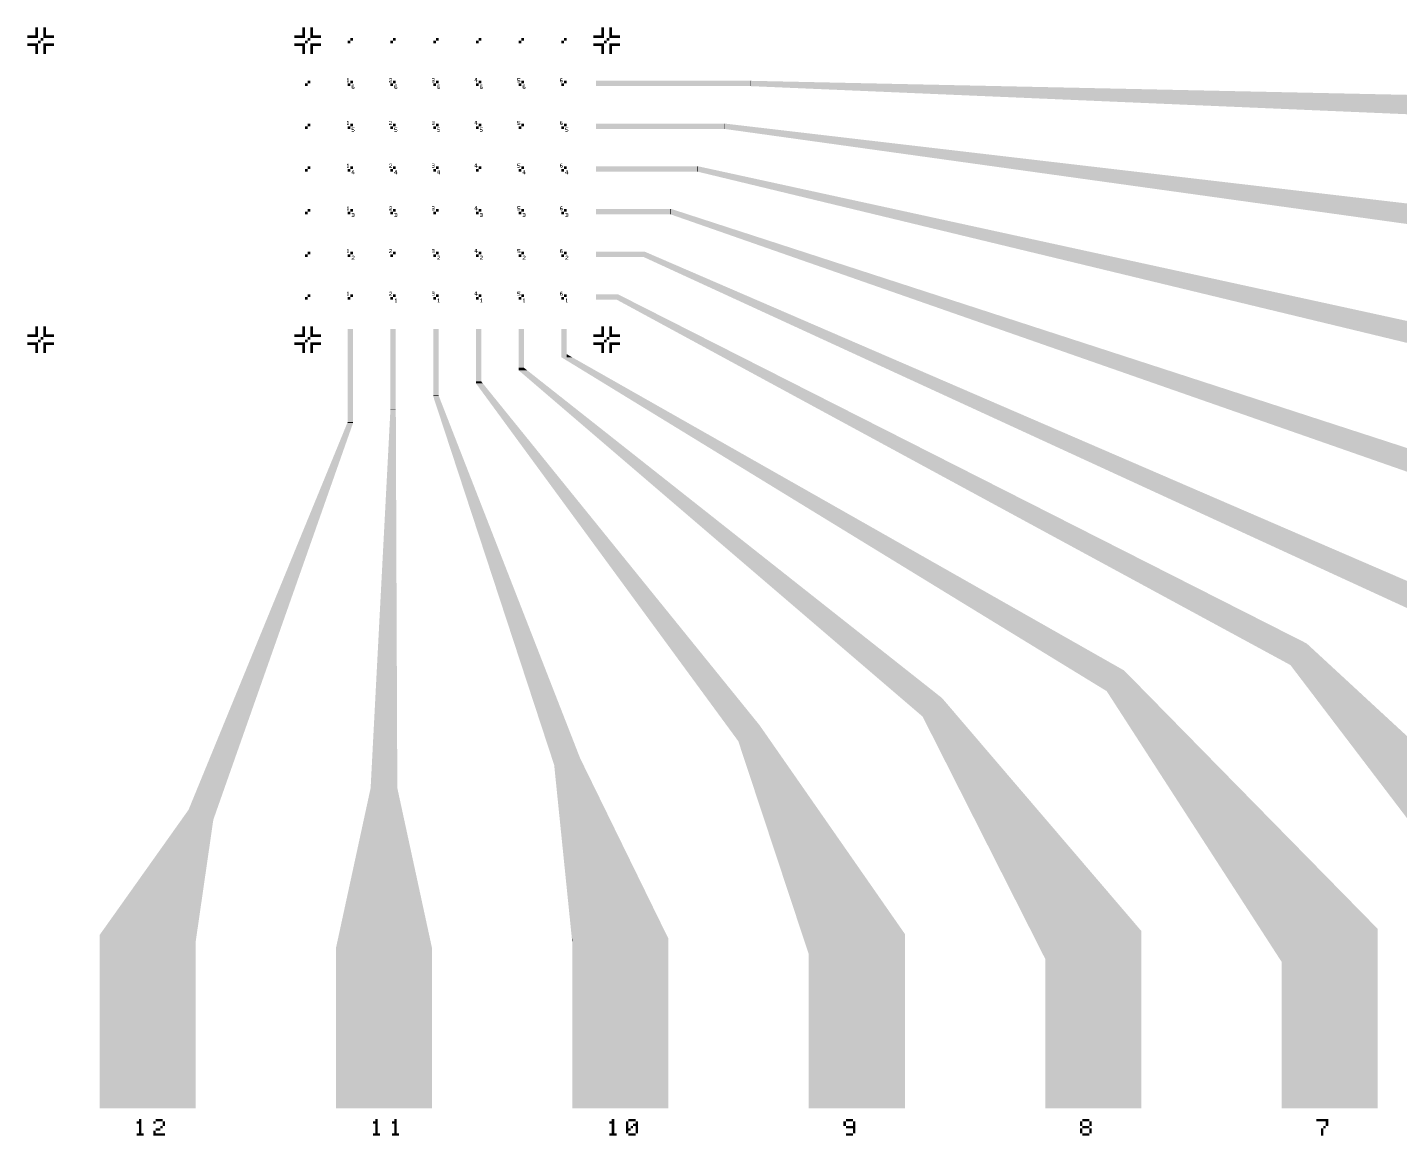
# Model space of a CAD drawing. Extents: x 149 to 8866, y 149 to 4853.
# Drawn here: x 4775 to 7345, y 149 to 2225 of the extents above; entities that cross this region are included whole.
import ezdxf

# ---------------------------------------------------------------- set-up
doc = ezdxf.new("R2010")
doc.units = 0
doc.layers.add('L1D0', color=1, linetype='CONTINUOUS')

msp = doc.modelspace()

# ---------------------------------------------------------------- linework, layer by layer
at = {"layer": 'L1D0'}
for points in [[(4790, 2210), (4790, 2225), (4795, 2210), (4795, 2225)], [(4805, 2210), (4805, 2225), (4810, 2210), (4810, 2225)], [(5290, 2210), (5290, 2225), (5295, 2210), (5295, 2225)], [(5305, 2210), (5305, 2225), (5310, 2210), (5310, 2225)], [(5850, 2210), (5850, 2225), (5855, 2210), (5855, 2225)], [(5865, 2210), (5865, 2225), (5870, 2210), (5870, 2225)], [(4775, 2205), (4775, 2210), (4795, 2205), (4795, 2210)], [(4775, 2190), (4775, 2195), (4795, 2190), (4795, 2195)], [(4790, 2175), (4790, 2190), (4795, 2175), (4795, 2190)], [(4795, 2195), (4795, 2200), (4800, 2195), (4800, 2200)], [(4800, 2200), (4800, 2205), (4805, 2200), (4805, 2205)], [(4805, 2205), (4805, 2210), (4825, 2205), (4825, 2210)], [(4805, 2190), (4805, 2195), (4825, 2190), (4825, 2195)], [(4805, 2175), (4805, 2190), (4810, 2175), (4810, 2190)], [(5275, 2205), (5275, 2210), (5295, 2205), (5295, 2210)], [(5275, 2190), (5275, 2195), (5295, 2190), (5295, 2195)], [(5290, 2175), (5290, 2190), (5295, 2175), (5295, 2190)], [(5295, 2195), (5295, 2200), (5300, 2195), (5300, 2200)], [(5300, 2200), (5300, 2205), (5305, 2200), (5305, 2205)], [(5305, 2205), (5305, 2210), (5325, 2205), (5325, 2210)], [(5305, 2190), (5305, 2195), (5325, 2190), (5325, 2195)], [(5305, 2175), (5305, 2190), (5310, 2175), (5310, 2190)], [(5375, 2195), (5375, 2200), (5380, 2195), (5380, 2200)], [(5380, 2200), (5380, 2205), (5385, 2200), (5385, 2205)], [(5455, 2195), (5455, 2200), (5460, 2195), (5460, 2200)], [(5460, 2200), (5460, 2205), (5465, 2200), (5465, 2205)], [(5535, 2195), (5535, 2200), (5540, 2195), (5540, 2200)], [(5540, 2200), (5540, 2205), (5545, 2200), (5545, 2205)], [(5615, 2195), (5615, 2200), (5620, 2195), (5620, 2200)], [(5620, 2200), (5620, 2205), (5625, 2200), (5625, 2205)], [(5695, 2195), (5695, 2200), (5700, 2195), (5700, 2200)], [(5700, 2200), (5700, 2205), (5705, 2200), (5705, 2205)], [(5775, 2195), (5775, 2200), (5780, 2195), (5780, 2200)], [(5780, 2200), (5780, 2205), (5785, 2200), (5785, 2205)], [(5835, 2205), (5835, 2210), (5855, 2205), (5855, 2210)], [(5835, 2190), (5835, 2195), (5855, 2190), (5855, 2195)], [(5850, 2175), (5850, 2190), (5855, 2175), (5855, 2190)], [(5855, 2195), (5855, 2200), (5860, 2195), (5860, 2200)], [(5860, 2200), (5860, 2205), (5865, 2200), (5865, 2205)], [(5865, 2205), (5865, 2210), (5885, 2205), (5885, 2210)], [(5865, 2190), (5865, 2195), (5885, 2190), (5885, 2195)], [(5865, 2175), (5865, 2190), (5870, 2175), (5870, 2190)], [(5295, 2115), (5295, 2120), (5300, 2115), (5300, 2120)], [(5300, 2120), (5300, 2125), (5305, 2120), (5305, 2125)], [(5373.611, 2127.778), (5373.611, 2128.889), (5375.833, 2127.778), (5375.833, 2128.889)], [(5373.611, 2122.222), (5373.611, 2123.333), (5376.944, 2122.222), (5376.944, 2123.333)], [(5374.722, 2128.889), (5374.722, 2130), (5375.833, 2128.889), (5375.833, 2130)], [(5374.722, 2123.333), (5374.722, 2127.778), (5375.833, 2123.333), (5375.833, 2127.778)], [(5375, 2115), (5375, 2120), (5380, 2115), (5380, 2120)], [(5380, 2120), (5380, 2125), (5385, 2120), (5385, 2125)], [(5382.5, 2110.833), (5382.5, 2116.389), (5383.611, 2110.833), (5383.611, 2116.389)], [(5383.611, 2116.389), (5383.611, 2117.5), (5386.944, 2116.389), (5386.944, 2117.5)], [(5383.611, 2113.056), (5383.611, 2114.167), (5386.944, 2113.056), (5386.944, 2114.167)], [(5383.611, 2109.722), (5383.611, 2110.833), (5386.944, 2109.722), (5386.944, 2110.833)], [(5386.944, 2110.833), (5386.944, 2113.056), (5388.056, 2110.833), (5388.056, 2113.056)], [(5452.5, 2127.778), (5452.5, 2128.889), (5453.611, 2127.778), (5453.611, 2128.889)], [(5452.5, 2123.333), (5452.5, 2124.444), (5453.611, 2123.333), (5453.611, 2124.444)], [(5452.5, 2122.222), (5452.5, 2123.333), (5458.056, 2122.222), (5458.056, 2123.333)], [(5453.611, 2128.889), (5453.611, 2130), (5456.944, 2128.889), (5456.944, 2130)], [(5453.611, 2124.444), (5453.611, 2125.556), (5455.833, 2124.444), (5455.833, 2125.556)], [(5455, 2115), (5455, 2120), (5460, 2115), (5460, 2120)], [(5455.833, 2125.556), (5455.833, 2126.667), (5456.944, 2125.556), (5456.944, 2126.667)], [(5456.944, 2126.667), (5456.944, 2128.889), (5458.056, 2126.667), (5458.056, 2128.889)], [(5460, 2120), (5460, 2125), (5465, 2120), (5465, 2125)], [(5462.5, 2110.833), (5462.5, 2116.389), (5463.611, 2110.833), (5463.611, 2116.389)], [(5463.611, 2116.389), (5463.611, 2117.5), (5466.944, 2116.389), (5466.944, 2117.5)], [(5463.611, 2113.056), (5463.611, 2114.167), (5466.944, 2113.056), (5466.944, 2114.167)], [(5463.611, 2109.722), (5463.611, 2110.833), (5466.944, 2109.722), (5466.944, 2110.833)], [(5466.944, 2110.833), (5466.944, 2113.056), (5468.056, 2110.833), (5468.056, 2113.056)], [(5532.5, 2128.889), (5532.5, 2130), (5536.944, 2128.889), (5536.944, 2130)], [(5532.5, 2122.222), (5532.5, 2123.333), (5536.944, 2122.222), (5536.944, 2123.333)], [(5533.611, 2125.556), (5533.611, 2126.667), (5536.944, 2125.556), (5536.944, 2126.667)], [(5535, 2115), (5535, 2120), (5540, 2115), (5540, 2120)], [(5536.944, 2126.667), (5536.944, 2128.889), (5538.056, 2126.667), (5538.056, 2128.889)], [(5536.944, 2123.333), (5536.944, 2125.556), (5538.056, 2123.333), (5538.056, 2125.556)], [(5540, 2120), (5540, 2125), (5545, 2120), (5545, 2125)], [(5542.5, 2110.833), (5542.5, 2116.389), (5543.611, 2110.833), (5543.611, 2116.389)], [(5543.611, 2116.389), (5543.611, 2117.5), (5546.944, 2116.389), (5546.944, 2117.5)], [(5543.611, 2113.056), (5543.611, 2114.167), (5546.944, 2113.056), (5546.944, 2114.167)], [(5543.611, 2109.722), (5543.611, 2110.833), (5546.944, 2109.722), (5546.944, 2110.833)], [(5546.944, 2110.833), (5546.944, 2113.056), (5548.056, 2110.833), (5548.056, 2113.056)], [(5612.5, 2125.556), (5612.5, 2126.667), (5613.611, 2125.556), (5613.611, 2126.667)], [(5612.5, 2124.444), (5612.5, 2125.556), (5618.056, 2124.444), (5618.056, 2125.556)], [(5613.611, 2126.667), (5613.611, 2128.889), (5614.722, 2126.667), (5614.722, 2128.889)], [(5614.722, 2128.889), (5614.722, 2130), (5616.944, 2128.889), (5616.944, 2130)], [(5615, 2115), (5615, 2120), (5620, 2115), (5620, 2120)], [(5615.833, 2125.556), (5615.833, 2128.889), (5616.944, 2125.556), (5616.944, 2128.889)], [(5615.833, 2122.222), (5615.833, 2124.444), (5616.944, 2122.222), (5616.944, 2124.444)], [(5620, 2120), (5620, 2125), (5625, 2120), (5625, 2125)], [(5622.5, 2110.833), (5622.5, 2116.389), (5623.611, 2110.833), (5623.611, 2116.389)], [(5623.611, 2116.389), (5623.611, 2117.5), (5626.944, 2116.389), (5626.944, 2117.5)], [(5623.611, 2113.056), (5623.611, 2114.167), (5626.944, 2113.056), (5626.944, 2114.167)], [(5623.611, 2109.722), (5623.611, 2110.833), (5626.944, 2109.722), (5626.944, 2110.833)], [(5626.944, 2110.833), (5626.944, 2113.056), (5628.056, 2110.833), (5628.056, 2113.056)], [(5692.5, 2128.889), (5692.5, 2130), (5698.056, 2128.889), (5698.056, 2130)], [(5692.5, 2126.667), (5692.5, 2128.889), (5693.611, 2126.667), (5693.611, 2128.889)], [(5692.5, 2125.556), (5692.5, 2126.667), (5696.944, 2125.556), (5696.944, 2126.667)], [(5692.5, 2122.222), (5692.5, 2123.333), (5696.944, 2122.222), (5696.944, 2123.333)], [(5695, 2115), (5695, 2120), (5700, 2115), (5700, 2120)], [(5696.944, 2123.333), (5696.944, 2125.556), (5698.056, 2123.333), (5698.056, 2125.556)], [(5700, 2120), (5700, 2125), (5705, 2120), (5705, 2125)], [(5702.5, 2110.833), (5702.5, 2116.389), (5703.611, 2110.833), (5703.611, 2116.389)], [(5703.611, 2116.389), (5703.611, 2117.5), (5706.944, 2116.389), (5706.944, 2117.5)], [(5703.611, 2113.056), (5703.611, 2114.167), (5706.944, 2113.056), (5706.944, 2114.167)], [(5703.611, 2109.722), (5703.611, 2110.833), (5706.944, 2109.722), (5706.944, 2110.833)], [(5706.944, 2110.833), (5706.944, 2113.056), (5708.056, 2110.833), (5708.056, 2113.056)], [(5772.5, 2123.333), (5772.5, 2128.889), (5773.611, 2123.333), (5773.611, 2128.889)], [(5773.611, 2128.889), (5773.611, 2130), (5776.944, 2128.889), (5776.944, 2130)], [(5773.611, 2125.556), (5773.611, 2126.667), (5776.944, 2125.556), (5776.944, 2126.667)], [(5773.611, 2122.222), (5773.611, 2123.333), (5776.944, 2122.222), (5776.944, 2123.333)], [(5775, 2115), (5775, 2120), (5780, 2115), (5780, 2120)], [(5776.944, 2123.333), (5776.944, 2125.556), (5778.056, 2123.333), (5778.056, 2125.556)], [(5780, 2120), (5780, 2125), (5785, 2120), (5785, 2125)], [(5840, 2115), (5840, 2125), (6129.9, 2115), (6129.9, 2125)], [(6130.04, 2114.994), (6129.9, 2115), (6130.04, 2125), (6129.9, 2125)], [(7997.364, 2035.091), (6130.04, 2114.994), (7997.364, 2085.061), (6130.04, 2125)], [(5295, 2035), (5295, 2040), (5300, 2035), (5300, 2040)], [(5300, 2040), (5300, 2045), (5305, 2040), (5305, 2045)], [(5373.611, 2047.778), (5373.611, 2048.889), (5375.833, 2047.778), (5375.833, 2048.889)], [(5373.611, 2042.222), (5373.611, 2043.333), (5376.944, 2042.222), (5376.944, 2043.333)], [(5374.722, 2048.889), (5374.722, 2050), (5375.833, 2048.889), (5375.833, 2050)], [(5374.722, 2043.333), (5374.722, 2047.778), (5375.833, 2043.333), (5375.833, 2047.778)], [(5375, 2035), (5375, 2040), (5380, 2035), (5380, 2040)], [(5380, 2040), (5380, 2045), (5385, 2040), (5385, 2045)], [(5382.5, 2036.389), (5382.5, 2037.5), (5388.056, 2036.389), (5388.056, 2037.5)], [(5382.5, 2034.167), (5382.5, 2036.389), (5383.611, 2034.167), (5383.611, 2036.389)], [(5382.5, 2033.056), (5382.5, 2034.167), (5386.944, 2033.056), (5386.944, 2034.167)], [(5382.5, 2029.722), (5382.5, 2030.833), (5386.944, 2029.722), (5386.944, 2030.833)], [(5386.944, 2030.833), (5386.944, 2033.056), (5388.056, 2030.833), (5388.056, 2033.056)], [(5452.5, 2047.778), (5452.5, 2048.889), (5453.611, 2047.778), (5453.611, 2048.889)], [(5452.5, 2043.333), (5452.5, 2044.444), (5453.611, 2043.333), (5453.611, 2044.444)], [(5452.5, 2042.222), (5452.5, 2043.333), (5458.056, 2042.222), (5458.056, 2043.333)], [(5453.611, 2048.889), (5453.611, 2050), (5456.944, 2048.889), (5456.944, 2050)], [(5453.611, 2044.444), (5453.611, 2045.556), (5455.833, 2044.444), (5455.833, 2045.556)], [(5455, 2035), (5455, 2040), (5460, 2035), (5460, 2040)], [(5455.833, 2045.556), (5455.833, 2046.667), (5456.944, 2045.556), (5456.944, 2046.667)], [(5456.944, 2046.667), (5456.944, 2048.889), (5458.056, 2046.667), (5458.056, 2048.889)], [(5460, 2040), (5460, 2045), (5465, 2040), (5465, 2045)], [(5462.5, 2036.389), (5462.5, 2037.5), (5468.056, 2036.389), (5468.056, 2037.5)], [(5462.5, 2034.167), (5462.5, 2036.389), (5463.611, 2034.167), (5463.611, 2036.389)], [(5462.5, 2033.056), (5462.5, 2034.167), (5466.944, 2033.056), (5466.944, 2034.167)], [(5462.5, 2029.722), (5462.5, 2030.833), (5466.944, 2029.722), (5466.944, 2030.833)], [(5466.944, 2030.833), (5466.944, 2033.056), (5468.056, 2030.833), (5468.056, 2033.056)], [(5532.5, 2048.889), (5532.5, 2050), (5536.944, 2048.889), (5536.944, 2050)], [(5532.5, 2042.222), (5532.5, 2043.333), (5536.944, 2042.222), (5536.944, 2043.333)], [(5533.611, 2045.556), (5533.611, 2046.667), (5536.944, 2045.556), (5536.944, 2046.667)], [(5535, 2035), (5535, 2040), (5540, 2035), (5540, 2040)], [(5536.944, 2046.667), (5536.944, 2048.889), (5538.056, 2046.667), (5538.056, 2048.889)], [(5536.944, 2043.333), (5536.944, 2045.556), (5538.056, 2043.333), (5538.056, 2045.556)], [(5540, 2040), (5540, 2045), (5545, 2040), (5545, 2045)], [(5542.5, 2036.389), (5542.5, 2037.5), (5548.056, 2036.389), (5548.056, 2037.5)], [(5542.5, 2034.167), (5542.5, 2036.389), (5543.611, 2034.167), (5543.611, 2036.389)], [(5542.5, 2033.056), (5542.5, 2034.167), (5546.944, 2033.056), (5546.944, 2034.167)], [(5542.5, 2029.722), (5542.5, 2030.833), (5546.944, 2029.722), (5546.944, 2030.833)], [(5546.944, 2030.833), (5546.944, 2033.056), (5548.056, 2030.833), (5548.056, 2033.056)], [(5612.5, 2045.556), (5612.5, 2046.667), (5613.611, 2045.556), (5613.611, 2046.667)], [(5612.5, 2044.444), (5612.5, 2045.556), (5618.056, 2044.444), (5618.056, 2045.556)], [(5613.611, 2046.667), (5613.611, 2048.889), (5614.722, 2046.667), (5614.722, 2048.889)], [(5614.722, 2048.889), (5614.722, 2050), (5616.944, 2048.889), (5616.944, 2050)], [(5615, 2035), (5615, 2040), (5620, 2035), (5620, 2040)], [(5615.833, 2045.556), (5615.833, 2048.889), (5616.944, 2045.556), (5616.944, 2048.889)], [(5615.833, 2042.222), (5615.833, 2044.444), (5616.944, 2042.222), (5616.944, 2044.444)], [(5620, 2040), (5620, 2045), (5625, 2040), (5625, 2045)], [(5622.5, 2036.389), (5622.5, 2037.5), (5628.056, 2036.389), (5628.056, 2037.5)], [(5622.5, 2034.167), (5622.5, 2036.389), (5623.611, 2034.167), (5623.611, 2036.389)], [(5622.5, 2033.056), (5622.5, 2034.167), (5626.944, 2033.056), (5626.944, 2034.167)], [(5622.5, 2029.722), (5622.5, 2030.833), (5626.944, 2029.722), (5626.944, 2030.833)], [(5626.944, 2030.833), (5626.944, 2033.056), (5628.056, 2030.833), (5628.056, 2033.056)], [(5692.5, 2048.889), (5692.5, 2050), (5698.056, 2048.889), (5698.056, 2050)], [(5692.5, 2046.667), (5692.5, 2048.889), (5693.611, 2046.667), (5693.611, 2048.889)], [(5692.5, 2045.556), (5692.5, 2046.667), (5696.944, 2045.556), (5696.944, 2046.667)], [(5692.5, 2042.222), (5692.5, 2043.333), (5696.944, 2042.222), (5696.944, 2043.333)], [(5695, 2035), (5695, 2040), (5700, 2035), (5700, 2040)], [(5696.944, 2043.333), (5696.944, 2045.556), (5698.056, 2043.333), (5698.056, 2045.556)], [(5700, 2040), (5700, 2045), (5705, 2040), (5705, 2045)], [(5772.5, 2043.333), (5772.5, 2048.889), (5773.611, 2043.333), (5773.611, 2048.889)], [(5773.611, 2048.889), (5773.611, 2050), (5776.944, 2048.889), (5776.944, 2050)], [(5773.611, 2045.556), (5773.611, 2046.667), (5776.944, 2045.556), (5776.944, 2046.667)], [(5773.611, 2042.222), (5773.611, 2043.333), (5776.944, 2042.222), (5776.944, 2043.333)], [(5775, 2035), (5775, 2040), (5780, 2035), (5780, 2040)], [(5776.944, 2043.333), (5776.944, 2045.556), (5778.056, 2043.333), (5778.056, 2045.556)], [(5780, 2040), (5780, 2045), (5785, 2040), (5785, 2045)], [(5782.5, 2036.389), (5782.5, 2037.5), (5788.056, 2036.389), (5788.056, 2037.5)], [(5782.5, 2034.167), (5782.5, 2036.389), (5783.611, 2034.167), (5783.611, 2036.389)], [(5782.5, 2033.056), (5782.5, 2034.167), (5786.944, 2033.056), (5786.944, 2034.167)], [(5782.5, 2029.722), (5782.5, 2030.833), (5786.944, 2029.722), (5786.944, 2030.833)], [(5786.944, 2030.833), (5786.944, 2033.056), (5788.056, 2030.833), (5788.056, 2033.056)], [(5840, 2035), (5840, 2045), (6079.656, 2035), (6079.656, 2045)], [(6080.289, 2034.912), (6079.656, 2035), (6080.289, 2045), (6079.656, 2045)], [(7892.637, 1782.452), (6080.289, 2034.912), (7892.637, 1832.698), (6080.289, 2045)], [(5295, 1955), (5295, 1960), (5300, 1955), (5300, 1960)], [(5300, 1960), (5300, 1965), (5305, 1960), (5305, 1965)], [(5373.611, 1967.778), (5373.611, 1968.889), (5375.833, 1967.778), (5375.833, 1968.889)], [(5373.611, 1962.222), (5373.611, 1963.333), (5376.944, 1962.222), (5376.944, 1963.333)], [(5374.722, 1968.889), (5374.722, 1970), (5375.833, 1968.889), (5375.833, 1970)], [(5374.722, 1963.333), (5374.722, 1967.778), (5375.833, 1963.333), (5375.833, 1967.778)], [(5375, 1955), (5375, 1960), (5380, 1955), (5380, 1960)], [(5380, 1960), (5380, 1965), (5385, 1960), (5385, 1965)], [(5382.5, 1953.056), (5382.5, 1954.167), (5383.611, 1953.056), (5383.611, 1954.167)], [(5383.611, 1954.167), (5383.611, 1956.389), (5384.722, 1954.167), (5384.722, 1956.389)], [(5384.722, 1956.389), (5384.722, 1957.5), (5386.944, 1956.389), (5386.944, 1957.5)], [(5385.833, 1953.056), (5385.833, 1956.389), (5386.944, 1953.056), (5386.944, 1956.389)], [(5452.5, 1967.778), (5452.5, 1968.889), (5453.611, 1967.778), (5453.611, 1968.889)], [(5452.5, 1963.333), (5452.5, 1964.444), (5453.611, 1963.333), (5453.611, 1964.444)], [(5452.5, 1962.222), (5452.5, 1963.333), (5458.056, 1962.222), (5458.056, 1963.333)], [(5453.611, 1968.889), (5453.611, 1970), (5456.944, 1968.889), (5456.944, 1970)], [(5453.611, 1964.444), (5453.611, 1965.556), (5455.833, 1964.444), (5455.833, 1965.556)], [(5455, 1955), (5455, 1960), (5460, 1955), (5460, 1960)], [(5455.833, 1965.556), (5455.833, 1966.667), (5456.944, 1965.556), (5456.944, 1966.667)], [(5456.944, 1966.667), (5456.944, 1968.889), (5458.056, 1966.667), (5458.056, 1968.889)], [(5460, 1960), (5460, 1965), (5465, 1960), (5465, 1965)], [(5462.5, 1953.056), (5462.5, 1954.167), (5463.611, 1953.056), (5463.611, 1954.167)], [(5463.611, 1954.167), (5463.611, 1956.389), (5464.722, 1954.167), (5464.722, 1956.389)], [(5464.722, 1956.389), (5464.722, 1957.5), (5466.944, 1956.389), (5466.944, 1957.5)], [(5465.833, 1953.056), (5465.833, 1956.389), (5466.944, 1953.056), (5466.944, 1956.389)], [(5532.5, 1968.889), (5532.5, 1970), (5536.944, 1968.889), (5536.944, 1970)], [(5532.5, 1962.222), (5532.5, 1963.333), (5536.944, 1962.222), (5536.944, 1963.333)], [(5533.611, 1965.556), (5533.611, 1966.667), (5536.944, 1965.556), (5536.944, 1966.667)], [(5535, 1955), (5535, 1960), (5540, 1955), (5540, 1960)], [(5536.944, 1966.667), (5536.944, 1968.889), (5538.056, 1966.667), (5538.056, 1968.889)], [(5536.944, 1963.333), (5536.944, 1965.556), (5538.056, 1963.333), (5538.056, 1965.556)], [(5540, 1960), (5540, 1965), (5545, 1960), (5545, 1965)], [(5542.5, 1953.056), (5542.5, 1954.167), (5543.611, 1953.056), (5543.611, 1954.167)], [(5543.611, 1954.167), (5543.611, 1956.389), (5544.722, 1954.167), (5544.722, 1956.389)], [(5544.722, 1956.389), (5544.722, 1957.5), (5546.944, 1956.389), (5546.944, 1957.5)], [(5545.833, 1953.056), (5545.833, 1956.389), (5546.944, 1953.056), (5546.944, 1956.389)], [(5612.5, 1965.556), (5612.5, 1966.667), (5613.611, 1965.556), (5613.611, 1966.667)], [(5612.5, 1964.444), (5612.5, 1965.556), (5618.056, 1964.444), (5618.056, 1965.556)], [(5613.611, 1966.667), (5613.611, 1968.889), (5614.722, 1966.667), (5614.722, 1968.889)], [(5614.722, 1968.889), (5614.722, 1970), (5616.944, 1968.889), (5616.944, 1970)], [(5615, 1955), (5615, 1960), (5620, 1955), (5620, 1960)], [(5615.833, 1965.556), (5615.833, 1968.889), (5616.944, 1965.556), (5616.944, 1968.889)], [(5615.833, 1962.222), (5615.833, 1964.444), (5616.944, 1962.222), (5616.944, 1964.444)], [(5620, 1960), (5620, 1965), (5625, 1960), (5625, 1965)], [(5692.5, 1968.889), (5692.5, 1970), (5698.056, 1968.889), (5698.056, 1970)], [(5692.5, 1966.667), (5692.5, 1968.889), (5693.611, 1966.667), (5693.611, 1968.889)], [(5692.5, 1965.556), (5692.5, 1966.667), (5696.944, 1965.556), (5696.944, 1966.667)], [(5692.5, 1962.222), (5692.5, 1963.333), (5696.944, 1962.222), (5696.944, 1963.333)], [(5695, 1955), (5695, 1960), (5700, 1955), (5700, 1960)], [(5696.944, 1963.333), (5696.944, 1965.556), (5698.056, 1963.333), (5698.056, 1965.556)], [(5700, 1960), (5700, 1965), (5705, 1960), (5705, 1965)], [(5702.5, 1953.056), (5702.5, 1954.167), (5703.611, 1953.056), (5703.611, 1954.167)], [(5703.611, 1954.167), (5703.611, 1956.389), (5704.722, 1954.167), (5704.722, 1956.389)], [(5704.722, 1956.389), (5704.722, 1957.5), (5706.944, 1956.389), (5706.944, 1957.5)], [(5705.833, 1953.056), (5705.833, 1956.389), (5706.944, 1953.056), (5706.944, 1956.389)], [(5772.5, 1963.333), (5772.5, 1968.889), (5773.611, 1963.333), (5773.611, 1968.889)], [(5773.611, 1968.889), (5773.611, 1970), (5776.944, 1968.889), (5776.944, 1970)], [(5773.611, 1965.556), (5773.611, 1966.667), (5776.944, 1965.556), (5776.944, 1966.667)], [(5773.611, 1962.222), (5773.611, 1963.333), (5776.944, 1962.222), (5776.944, 1963.333)], [(5775, 1955), (5775, 1960), (5780, 1955), (5780, 1960)], [(5776.944, 1963.333), (5776.944, 1965.556), (5778.056, 1963.333), (5778.056, 1965.556)], [(5780, 1960), (5780, 1965), (5785, 1960), (5785, 1965)], [(5782.5, 1953.056), (5782.5, 1954.167), (5783.611, 1953.056), (5783.611, 1954.167)], [(5783.611, 1954.167), (5783.611, 1956.389), (5784.722, 1954.167), (5784.722, 1956.389)], [(5784.722, 1956.389), (5784.722, 1957.5), (5786.944, 1956.389), (5786.944, 1957.5)], [(5785.833, 1953.056), (5785.833, 1956.389), (5786.944, 1953.056), (5786.944, 1956.389)], [(5840, 1955), (5840, 1965), (6029.406, 1955), (6029.406, 1965)], [(6030.538, 1954.727), (6029.406, 1955), (6030.538, 1965), (6029.406, 1965)], [(7789.624, 1530.121), (6030.538, 1954.727), (7789.624, 1581.184), (6030.538, 1965)], [(5382.5, 1951.944), (5382.5, 1953.056), (5388.056, 1951.944), (5388.056, 1953.056)], [(5385.833, 1949.722), (5385.833, 1951.944), (5386.944, 1949.722), (5386.944, 1951.944)], [(5462.5, 1951.944), (5462.5, 1953.056), (5468.056, 1951.944), (5468.056, 1953.056)], [(5465.833, 1949.722), (5465.833, 1951.944), (5466.944, 1949.722), (5466.944, 1951.944)], [(5542.5, 1951.944), (5542.5, 1953.056), (5548.056, 1951.944), (5548.056, 1953.056)], [(5545.833, 1949.722), (5545.833, 1951.944), (5546.944, 1949.722), (5546.944, 1951.944)], [(5702.5, 1951.944), (5702.5, 1953.056), (5708.056, 1951.944), (5708.056, 1953.056)], [(5705.833, 1949.722), (5705.833, 1951.944), (5706.944, 1949.722), (5706.944, 1951.944)], [(5782.5, 1951.944), (5782.5, 1953.056), (5788.056, 1951.944), (5788.056, 1953.056)], [(5785.833, 1949.722), (5785.833, 1951.944), (5786.944, 1949.722), (5786.944, 1951.944)], [(5295, 1875), (5295, 1880), (5300, 1875), (5300, 1880)], [(5300, 1880), (5300, 1885), (5305, 1880), (5305, 1885)], [(5373.611, 1887.778), (5373.611, 1888.889), (5375.833, 1887.778), (5375.833, 1888.889)], [(5373.611, 1882.222), (5373.611, 1883.333), (5376.944, 1882.222), (5376.944, 1883.333)], [(5374.722, 1888.889), (5374.722, 1890), (5375.833, 1888.889), (5375.833, 1890)], [(5374.722, 1883.333), (5374.722, 1887.778), (5375.833, 1883.333), (5375.833, 1887.778)], [(5375, 1875), (5375, 1880), (5380, 1875), (5380, 1880)], [(5380, 1880), (5380, 1885), (5385, 1880), (5385, 1885)], [(5382.5, 1876.389), (5382.5, 1877.5), (5386.944, 1876.389), (5386.944, 1877.5)], [(5386.944, 1874.167), (5386.944, 1876.389), (5388.056, 1874.167), (5388.056, 1876.389)], [(5452.5, 1887.778), (5452.5, 1888.889), (5453.611, 1887.778), (5453.611, 1888.889)], [(5452.5, 1883.333), (5452.5, 1884.444), (5453.611, 1883.333), (5453.611, 1884.444)], [(5452.5, 1882.222), (5452.5, 1883.333), (5458.056, 1882.222), (5458.056, 1883.333)], [(5453.611, 1888.889), (5453.611, 1890), (5456.944, 1888.889), (5456.944, 1890)], [(5453.611, 1884.444), (5453.611, 1885.556), (5455.833, 1884.444), (5455.833, 1885.556)], [(5455, 1875), (5455, 1880), (5460, 1875), (5460, 1880)], [(5455.833, 1885.556), (5455.833, 1886.667), (5456.944, 1885.556), (5456.944, 1886.667)], [(5456.944, 1886.667), (5456.944, 1888.889), (5458.056, 1886.667), (5458.056, 1888.889)], [(5460, 1880), (5460, 1885), (5465, 1880), (5465, 1885)], [(5462.5, 1876.389), (5462.5, 1877.5), (5466.944, 1876.389), (5466.944, 1877.5)], [(5466.944, 1874.167), (5466.944, 1876.389), (5468.056, 1874.167), (5468.056, 1876.389)], [(5532.5, 1888.889), (5532.5, 1890), (5536.944, 1888.889), (5536.944, 1890)], [(5532.5, 1882.222), (5532.5, 1883.333), (5536.944, 1882.222), (5536.944, 1883.333)], [(5533.611, 1885.556), (5533.611, 1886.667), (5536.944, 1885.556), (5536.944, 1886.667)], [(5535, 1875), (5535, 1880), (5540, 1875), (5540, 1880)], [(5536.944, 1886.667), (5536.944, 1888.889), (5538.056, 1886.667), (5538.056, 1888.889)], [(5536.944, 1883.333), (5536.944, 1885.556), (5538.056, 1883.333), (5538.056, 1885.556)], [(5540, 1880), (5540, 1885), (5545, 1880), (5545, 1885)], [(5612.5, 1885.556), (5612.5, 1886.667), (5613.611, 1885.556), (5613.611, 1886.667)], [(5612.5, 1884.444), (5612.5, 1885.556), (5618.056, 1884.444), (5618.056, 1885.556)], [(5613.611, 1886.667), (5613.611, 1888.889), (5614.722, 1886.667), (5614.722, 1888.889)], [(5614.722, 1888.889), (5614.722, 1890), (5616.944, 1888.889), (5616.944, 1890)], [(5615, 1875), (5615, 1880), (5620, 1875), (5620, 1880)], [(5615.833, 1885.556), (5615.833, 1888.889), (5616.944, 1885.556), (5616.944, 1888.889)], [(5615.833, 1882.222), (5615.833, 1884.444), (5616.944, 1882.222), (5616.944, 1884.444)], [(5620, 1880), (5620, 1885), (5625, 1880), (5625, 1885)], [(5622.5, 1876.389), (5622.5, 1877.5), (5626.944, 1876.389), (5626.944, 1877.5)], [(5626.944, 1874.167), (5626.944, 1876.389), (5628.056, 1874.167), (5628.056, 1876.389)], [(5692.5, 1888.889), (5692.5, 1890), (5698.056, 1888.889), (5698.056, 1890)], [(5692.5, 1886.667), (5692.5, 1888.889), (5693.611, 1886.667), (5693.611, 1888.889)], [(5692.5, 1885.556), (5692.5, 1886.667), (5696.944, 1885.556), (5696.944, 1886.667)], [(5692.5, 1882.222), (5692.5, 1883.333), (5696.944, 1882.222), (5696.944, 1883.333)], [(5695, 1875), (5695, 1880), (5700, 1875), (5700, 1880)], [(5696.944, 1883.333), (5696.944, 1885.556), (5698.056, 1883.333), (5698.056, 1885.556)], [(5700, 1880), (5700, 1885), (5705, 1880), (5705, 1885)], [(5702.5, 1876.389), (5702.5, 1877.5), (5706.944, 1876.389), (5706.944, 1877.5)], [(5706.944, 1874.167), (5706.944, 1876.389), (5708.056, 1874.167), (5708.056, 1876.389)], [(5772.5, 1883.333), (5772.5, 1888.889), (5773.611, 1883.333), (5773.611, 1888.889)], [(5773.611, 1888.889), (5773.611, 1890), (5776.944, 1888.889), (5776.944, 1890)], [(5773.611, 1885.556), (5773.611, 1886.667), (5776.944, 1885.556), (5776.944, 1886.667)], [(5773.611, 1882.222), (5773.611, 1883.333), (5776.944, 1882.222), (5776.944, 1883.333)], [(5775, 1875), (5775, 1880), (5780, 1875), (5780, 1880)], [(5776.944, 1883.333), (5776.944, 1885.556), (5778.056, 1883.333), (5778.056, 1885.556)], [(5780, 1880), (5780, 1885), (5785, 1880), (5785, 1885)], [(5782.5, 1876.389), (5782.5, 1877.5), (5786.944, 1876.389), (5786.944, 1877.5)], [(5786.944, 1874.167), (5786.944, 1876.389), (5788.056, 1874.167), (5788.056, 1876.389)], [(5840, 1875), (5840, 1885), (5979.152, 1875), (5979.152, 1885)], [(5980.791, 1874.427), (5979.152, 1875), (5980.791, 1885), (5979.152, 1885)], [(7558.982, 1322.808), (5980.791, 1874.427), (7710.701, 1322.808), (5980.791, 1885)], [(5382.5, 1869.722), (5382.5, 1870.833), (5386.944, 1869.722), (5386.944, 1870.833)], [(5383.611, 1873.056), (5383.611, 1874.167), (5386.944, 1873.056), (5386.944, 1874.167)], [(5386.944, 1870.833), (5386.944, 1873.056), (5388.056, 1870.833), (5388.056, 1873.056)], [(5462.5, 1869.722), (5462.5, 1870.833), (5466.944, 1869.722), (5466.944, 1870.833)], [(5463.611, 1873.056), (5463.611, 1874.167), (5466.944, 1873.056), (5466.944, 1874.167)], [(5466.944, 1870.833), (5466.944, 1873.056), (5468.056, 1870.833), (5468.056, 1873.056)], [(5622.5, 1869.722), (5622.5, 1870.833), (5626.944, 1869.722), (5626.944, 1870.833)], [(5623.611, 1873.056), (5623.611, 1874.167), (5626.944, 1873.056), (5626.944, 1874.167)], [(5626.944, 1870.833), (5626.944, 1873.056), (5628.056, 1870.833), (5628.056, 1873.056)], [(5702.5, 1869.722), (5702.5, 1870.833), (5706.944, 1869.722), (5706.944, 1870.833)], [(5703.611, 1873.056), (5703.611, 1874.167), (5706.944, 1873.056), (5706.944, 1874.167)], [(5706.944, 1870.833), (5706.944, 1873.056), (5708.056, 1870.833), (5708.056, 1873.056)], [(5782.5, 1869.722), (5782.5, 1870.833), (5786.944, 1869.722), (5786.944, 1870.833)], [(5783.611, 1873.056), (5783.611, 1874.167), (5786.944, 1873.056), (5786.944, 1874.167)], [(5786.944, 1870.833), (5786.944, 1873.056), (5788.056, 1870.833), (5788.056, 1873.056)], [(5295, 1795), (5295, 1800), (5300, 1795), (5300, 1800)], [(5300, 1800), (5300, 1805), (5305, 1800), (5305, 1805)], [(5373.611, 1807.778), (5373.611, 1808.889), (5375.833, 1807.778), (5375.833, 1808.889)], [(5373.611, 1802.222), (5373.611, 1803.333), (5376.944, 1802.222), (5376.944, 1803.333)], [(5374.722, 1808.889), (5374.722, 1810), (5375.833, 1808.889), (5375.833, 1810)], [(5374.722, 1803.333), (5374.722, 1807.778), (5375.833, 1803.333), (5375.833, 1807.778)], [(5375, 1795), (5375, 1800), (5380, 1795), (5380, 1800)], [(5380, 1800), (5380, 1805), (5385, 1800), (5385, 1805)], [(5452.5, 1807.778), (5452.5, 1808.889), (5453.611, 1807.778), (5453.611, 1808.889)], [(5452.5, 1803.333), (5452.5, 1804.444), (5453.611, 1803.333), (5453.611, 1804.444)], [(5452.5, 1802.222), (5452.5, 1803.333), (5458.056, 1802.222), (5458.056, 1803.333)], [(5453.611, 1808.889), (5453.611, 1810), (5456.944, 1808.889), (5456.944, 1810)], [(5453.611, 1804.444), (5453.611, 1805.556), (5455.833, 1804.444), (5455.833, 1805.556)], [(5455, 1795), (5455, 1800), (5460, 1795), (5460, 1800)], [(5455.833, 1805.556), (5455.833, 1806.667), (5456.944, 1805.556), (5456.944, 1806.667)], [(5456.944, 1806.667), (5456.944, 1808.889), (5458.056, 1806.667), (5458.056, 1808.889)], [(5460, 1800), (5460, 1805), (5465, 1800), (5465, 1805)], [(5532.5, 1808.889), (5532.5, 1810), (5536.944, 1808.889), (5536.944, 1810)], [(5532.5, 1802.222), (5532.5, 1803.333), (5536.944, 1802.222), (5536.944, 1803.333)], [(5533.611, 1805.556), (5533.611, 1806.667), (5536.944, 1805.556), (5536.944, 1806.667)], [(5535, 1795), (5535, 1800), (5540, 1795), (5540, 1800)], [(5536.944, 1806.667), (5536.944, 1808.889), (5538.056, 1806.667), (5538.056, 1808.889)], [(5536.944, 1803.333), (5536.944, 1805.556), (5538.056, 1803.333), (5538.056, 1805.556)], [(5540, 1800), (5540, 1805), (5545, 1800), (5545, 1805)], [(5612.5, 1805.556), (5612.5, 1806.667), (5613.611, 1805.556), (5613.611, 1806.667)], [(5612.5, 1804.444), (5612.5, 1805.556), (5618.056, 1804.444), (5618.056, 1805.556)], [(5613.611, 1806.667), (5613.611, 1808.889), (5614.722, 1806.667), (5614.722, 1808.889)], [(5614.722, 1808.889), (5614.722, 1810), (5616.944, 1808.889), (5616.944, 1810)], [(5615, 1795), (5615, 1800), (5620, 1795), (5620, 1800)], [(5615.833, 1805.556), (5615.833, 1808.889), (5616.944, 1805.556), (5616.944, 1808.889)], [(5615.833, 1802.222), (5615.833, 1804.444), (5616.944, 1802.222), (5616.944, 1804.444)], [(5620, 1800), (5620, 1805), (5625, 1800), (5625, 1805)], [(5692.5, 1808.889), (5692.5, 1810), (5698.056, 1808.889), (5698.056, 1810)], [(5692.5, 1806.667), (5692.5, 1808.889), (5693.611, 1806.667), (5693.611, 1808.889)], [(5692.5, 1805.556), (5692.5, 1806.667), (5696.944, 1805.556), (5696.944, 1806.667)], [(5692.5, 1802.222), (5692.5, 1803.333), (5696.944, 1802.222), (5696.944, 1803.333)], [(5695, 1795), (5695, 1800), (5700, 1795), (5700, 1800)], [(5696.944, 1803.333), (5696.944, 1805.556), (5698.056, 1803.333), (5698.056, 1805.556)], [(5700, 1800), (5700, 1805), (5705, 1800), (5705, 1805)], [(5772.5, 1803.333), (5772.5, 1808.889), (5773.611, 1803.333), (5773.611, 1808.889)], [(5773.611, 1808.889), (5773.611, 1810), (5776.944, 1808.889), (5776.944, 1810)], [(5773.611, 1805.556), (5773.611, 1806.667), (5776.944, 1805.556), (5776.944, 1806.667)], [(5773.611, 1802.222), (5773.611, 1803.333), (5776.944, 1802.222), (5776.944, 1803.333)], [(5775, 1795), (5775, 1800), (5780, 1795), (5780, 1800)], [(5776.944, 1803.333), (5776.944, 1805.556), (5778.056, 1803.333), (5778.056, 1805.556)], [(5780, 1800), (5780, 1805), (5785, 1800), (5785, 1805)], [(5840, 1795), (5840, 1805), (5954.182, 1795), (5931.033, 1805)], [(5382.5, 1795.278), (5382.5, 1796.389), (5383.611, 1795.278), (5383.611, 1796.389)], [(5382.5, 1790.833), (5382.5, 1791.944), (5383.611, 1790.833), (5383.611, 1791.944)], [(5382.5, 1789.722), (5382.5, 1790.833), (5388.056, 1789.722), (5388.056, 1790.833)], [(5383.611, 1796.389), (5383.611, 1797.5), (5386.944, 1796.389), (5386.944, 1797.5)], [(5383.611, 1791.944), (5383.611, 1793.056), (5385.833, 1791.944), (5385.833, 1793.056)], [(5385.833, 1793.056), (5385.833, 1794.167), (5386.944, 1793.056), (5386.944, 1794.167)], [(5386.944, 1794.167), (5386.944, 1796.389), (5388.056, 1794.167), (5388.056, 1796.389)], [(5542.5, 1795.278), (5542.5, 1796.389), (5543.611, 1795.278), (5543.611, 1796.389)], [(5542.5, 1790.833), (5542.5, 1791.944), (5543.611, 1790.833), (5543.611, 1791.944)], [(5542.5, 1789.722), (5542.5, 1790.833), (5548.056, 1789.722), (5548.056, 1790.833)], [(5543.611, 1796.389), (5543.611, 1797.5), (5546.944, 1796.389), (5546.944, 1797.5)], [(5543.611, 1791.944), (5543.611, 1793.056), (5545.833, 1791.944), (5545.833, 1793.056)], [(5545.833, 1793.056), (5545.833, 1794.167), (5546.944, 1793.056), (5546.944, 1794.167)], [(5546.944, 1794.167), (5546.944, 1796.389), (5548.056, 1794.167), (5548.056, 1796.389)], [(5622.5, 1795.278), (5622.5, 1796.389), (5623.611, 1795.278), (5623.611, 1796.389)], [(5622.5, 1790.833), (5622.5, 1791.944), (5623.611, 1790.833), (5623.611, 1791.944)], [(5622.5, 1789.722), (5622.5, 1790.833), (5628.056, 1789.722), (5628.056, 1790.833)], [(5623.611, 1796.389), (5623.611, 1797.5), (5626.944, 1796.389), (5626.944, 1797.5)], [(5623.611, 1791.944), (5623.611, 1793.056), (5625.833, 1791.944), (5625.833, 1793.056)], [(5625.833, 1793.056), (5625.833, 1794.167), (5626.944, 1793.056), (5626.944, 1794.167)], [(5626.944, 1794.167), (5626.944, 1796.389), (5628.056, 1794.167), (5628.056, 1796.389)], [(5702.5, 1795.278), (5702.5, 1796.389), (5703.611, 1795.278), (5703.611, 1796.389)], [(5702.5, 1790.833), (5702.5, 1791.944), (5703.611, 1790.833), (5703.611, 1791.944)], [(5702.5, 1789.722), (5702.5, 1790.833), (5708.056, 1789.722), (5708.056, 1790.833)], [(5703.611, 1796.389), (5703.611, 1797.5), (5706.944, 1796.389), (5706.944, 1797.5)], [(5703.611, 1791.944), (5703.611, 1793.056), (5705.833, 1791.944), (5705.833, 1793.056)], [(5705.833, 1793.056), (5705.833, 1794.167), (5706.944, 1793.056), (5706.944, 1794.167)], [(5706.944, 1794.167), (5706.944, 1796.389), (5708.056, 1794.167), (5708.056, 1796.389)], [(5782.5, 1795.278), (5782.5, 1796.389), (5783.611, 1795.278), (5783.611, 1796.389)], [(5782.5, 1790.833), (5782.5, 1791.944), (5783.611, 1790.833), (5783.611, 1791.944)], [(5782.5, 1789.722), (5782.5, 1790.833), (5788.056, 1789.722), (5788.056, 1790.833)], [(5783.611, 1796.389), (5783.611, 1797.5), (5786.944, 1796.389), (5786.944, 1797.5)], [(5783.611, 1791.944), (5783.611, 1793.056), (5785.833, 1791.944), (5785.833, 1793.056)], [(5785.833, 1793.056), (5785.833, 1794.167), (5786.944, 1793.056), (5786.944, 1794.167)], [(5786.944, 1794.167), (5786.944, 1796.389), (5788.056, 1794.167), (5788.056, 1796.389)], [(7393.33, 1121.54), (5928.906, 1795), (7513.175, 1121.54), (5954.182, 1795)], [(5300, 1720), (5300, 1725), (5305, 1720), (5305, 1725)], [(5373.611, 1727.778), (5373.611, 1728.889), (5375.833, 1727.778), (5375.833, 1728.889)], [(5373.611, 1722.222), (5373.611, 1723.333), (5376.944, 1722.222), (5376.944, 1723.333)], [(5374.722, 1728.889), (5374.722, 1730), (5375.833, 1728.889), (5375.833, 1730)], [(5374.722, 1723.333), (5374.722, 1727.778), (5375.833, 1723.333), (5375.833, 1727.778)], [(5380, 1720), (5380, 1725), (5385, 1720), (5385, 1725)], [(5452.5, 1727.778), (5452.5, 1728.889), (5453.611, 1727.778), (5453.611, 1728.889)], [(5452.5, 1723.333), (5452.5, 1724.444), (5453.611, 1723.333), (5453.611, 1724.444)], [(5452.5, 1722.222), (5452.5, 1723.333), (5458.056, 1722.222), (5458.056, 1723.333)], [(5453.611, 1728.889), (5453.611, 1730), (5456.944, 1728.889), (5456.944, 1730)], [(5453.611, 1724.444), (5453.611, 1725.556), (5455.833, 1724.444), (5455.833, 1725.556)], [(5455.833, 1725.556), (5455.833, 1726.667), (5456.944, 1725.556), (5456.944, 1726.667)], [(5456.944, 1726.667), (5456.944, 1728.889), (5458.056, 1726.667), (5458.056, 1728.889)], [(5460, 1720), (5460, 1725), (5465, 1720), (5465, 1725)], [(5532.5, 1728.889), (5532.5, 1730), (5536.944, 1728.889), (5536.944, 1730)], [(5532.5, 1722.222), (5532.5, 1723.333), (5536.944, 1722.222), (5536.944, 1723.333)], [(5533.611, 1725.556), (5533.611, 1726.667), (5536.944, 1725.556), (5536.944, 1726.667)], [(5536.944, 1726.667), (5536.944, 1728.889), (5538.056, 1726.667), (5538.056, 1728.889)], [(5536.944, 1723.333), (5536.944, 1725.556), (5538.056, 1723.333), (5538.056, 1725.556)], [(5540, 1720), (5540, 1725), (5545, 1720), (5545, 1725)], [(5612.5, 1725.556), (5612.5, 1726.667), (5613.611, 1725.556), (5613.611, 1726.667)], [(5612.5, 1724.444), (5612.5, 1725.556), (5618.056, 1724.444), (5618.056, 1725.556)], [(5613.611, 1726.667), (5613.611, 1728.889), (5614.722, 1726.667), (5614.722, 1728.889)], [(5614.722, 1728.889), (5614.722, 1730), (5616.944, 1728.889), (5616.944, 1730)], [(5615.833, 1725.556), (5615.833, 1728.889), (5616.944, 1725.556), (5616.944, 1728.889)], [(5615.833, 1722.222), (5615.833, 1724.444), (5616.944, 1722.222), (5616.944, 1724.444)], [(5620, 1720), (5620, 1725), (5625, 1720), (5625, 1725)], [(5692.5, 1728.889), (5692.5, 1730), (5698.056, 1728.889), (5698.056, 1730)], [(5692.5, 1726.667), (5692.5, 1728.889), (5693.611, 1726.667), (5693.611, 1728.889)], [(5692.5, 1725.556), (5692.5, 1726.667), (5696.944, 1725.556), (5696.944, 1726.667)], [(5692.5, 1722.222), (5692.5, 1723.333), (5696.944, 1722.222), (5696.944, 1723.333)], [(5696.944, 1723.333), (5696.944, 1725.556), (5698.056, 1723.333), (5698.056, 1725.556)], [(5700, 1720), (5700, 1725), (5705, 1720), (5705, 1725)], [(5772.5, 1723.333), (5772.5, 1728.889), (5773.611, 1723.333), (5773.611, 1728.889)], [(5773.611, 1728.889), (5773.611, 1730), (5776.944, 1728.889), (5776.944, 1730)], [(5773.611, 1725.556), (5773.611, 1726.667), (5776.944, 1725.556), (5776.944, 1726.667)], [(5773.611, 1722.222), (5773.611, 1723.333), (5776.944, 1722.222), (5776.944, 1723.333)], [(5776.944, 1723.333), (5776.944, 1725.556), (5778.056, 1723.333), (5778.056, 1725.556)], [(5780, 1720), (5780, 1725), (5785, 1720), (5785, 1725)], [(5840, 1715), (5840, 1725), (5900.916, 1715), (5881.194, 1725)], [(5295, 1715), (5295, 1720), (5300, 1715), (5300, 1720)], [(5375, 1715), (5375, 1720), (5380, 1715), (5380, 1720)], [(5455, 1715), (5455, 1720), (5460, 1715), (5460, 1720)], [(5463.611, 1715.278), (5463.611, 1716.389), (5465.833, 1715.278), (5465.833, 1716.389)], [(5463.611, 1709.722), (5463.611, 1710.833), (5466.944, 1709.722), (5466.944, 1710.833)], [(5464.722, 1716.389), (5464.722, 1717.5), (5465.833, 1716.389), (5465.833, 1717.5)], [(5464.722, 1710.833), (5464.722, 1715.278), (5465.833, 1710.833), (5465.833, 1715.278)], [(5535, 1715), (5535, 1720), (5540, 1715), (5540, 1720)], [(5543.611, 1715.278), (5543.611, 1716.389), (5545.833, 1715.278), (5545.833, 1716.389)], [(5543.611, 1709.722), (5543.611, 1710.833), (5546.944, 1709.722), (5546.944, 1710.833)], [(5544.722, 1716.389), (5544.722, 1717.5), (5545.833, 1716.389), (5545.833, 1717.5)], [(5544.722, 1710.833), (5544.722, 1715.278), (5545.833, 1710.833), (5545.833, 1715.278)], [(5615, 1715), (5615, 1720), (5620, 1715), (5620, 1720)], [(5623.611, 1715.278), (5623.611, 1716.389), (5625.833, 1715.278), (5625.833, 1716.389)], [(5623.611, 1709.722), (5623.611, 1710.833), (5626.944, 1709.722), (5626.944, 1710.833)], [(5624.722, 1716.389), (5624.722, 1717.5), (5625.833, 1716.389), (5625.833, 1717.5)], [(5624.722, 1710.833), (5624.722, 1715.278), (5625.833, 1710.833), (5625.833, 1715.278)], [(5695, 1715), (5695, 1720), (5700, 1715), (5700, 1720)], [(5703.611, 1715.278), (5703.611, 1716.389), (5705.833, 1715.278), (5705.833, 1716.389)], [(5703.611, 1709.722), (5703.611, 1710.833), (5706.944, 1709.722), (5706.944, 1710.833)], [(5704.722, 1716.389), (5704.722, 1717.5), (5705.833, 1716.389), (5705.833, 1717.5)], [(5704.722, 1710.833), (5704.722, 1715.278), (5705.833, 1710.833), (5705.833, 1715.278)], [(5775, 1715), (5775, 1720), (5780, 1715), (5780, 1720)], [(5783.611, 1715.278), (5783.611, 1716.389), (5785.833, 1715.278), (5785.833, 1716.389)], [(5783.611, 1709.722), (5783.611, 1710.833), (5786.944, 1709.722), (5786.944, 1710.833)], [(5784.722, 1716.389), (5784.722, 1717.5), (5785.833, 1716.389), (5785.833, 1717.5)], [(5784.722, 1710.833), (5784.722, 1715.278), (5785.833, 1710.833), (5785.833, 1715.278)], [(7066.229, 1070.876), (5878.732, 1715), (7171.247, 1070.876), (5900.916, 1715)], [(4775, 1645), (4775, 1650), (4795, 1645), (4795, 1650)], [(4790, 1650), (4790, 1665), (4795, 1650), (4795, 1665)], [(4800, 1640), (4800, 1645), (4805, 1640), (4805, 1645)], [(4805, 1650), (4805, 1665), (4810, 1650), (4810, 1665)], [(4805, 1645), (4805, 1650), (4825, 1645), (4825, 1650)], [(5275, 1645), (5275, 1650), (5295, 1645), (5295, 1650)], [(5290, 1650), (5290, 1665), (5295, 1650), (5295, 1665)], [(5300, 1640), (5300, 1645), (5305, 1640), (5305, 1645)], [(5305, 1650), (5305, 1665), (5310, 1650), (5310, 1665)], [(5305, 1645), (5305, 1650), (5325, 1645), (5325, 1650)], [(5375, 1485.982), (5375, 1660), (5385, 1485.982), (5385, 1660)], [(5455, 1510.093), (5455, 1660), (5465, 1510.093), (5465, 1660)], [(5535, 1535.935), (5535, 1660), (5545, 1535.935), (5545, 1660)], [(5615, 1561.768), (5615, 1660), (5625, 1561.768), (5625, 1660)], [(5695, 1587.421), (5695, 1660), (5705, 1587.421), (5705, 1660)], [(5775, 1607.2), (5775, 1660), (5785, 1607.2), (5785, 1660)], [(5835, 1645), (5835, 1650), (5855, 1645), (5855, 1650)], [(5850, 1650), (5850, 1665), (5855, 1650), (5855, 1665)], [(5860, 1640), (5860, 1645), (5865, 1640), (5865, 1645)], [(5865, 1650), (5865, 1665), (5870, 1650), (5870, 1665)], [(5865, 1645), (5865, 1650), (5885, 1645), (5885, 1650)], [(4775, 1630), (4775, 1635), (4795, 1630), (4795, 1635)], [(4790, 1615), (4790, 1630), (4795, 1615), (4795, 1630)], [(4795, 1635), (4795, 1640), (4800, 1635), (4800, 1640)], [(4805, 1630), (4805, 1635), (4825, 1630), (4825, 1635)], [(4805, 1615), (4805, 1630), (4810, 1615), (4810, 1630)], [(5275, 1630), (5275, 1635), (5295, 1630), (5295, 1635)], [(5290, 1615), (5290, 1630), (5295, 1615), (5295, 1630)], [(5295, 1635), (5295, 1640), (5300, 1635), (5300, 1640)], [(5305, 1630), (5305, 1635), (5325, 1630), (5325, 1635)], [(5305, 1615), (5305, 1630), (5310, 1615), (5310, 1630)], [(5835, 1630), (5835, 1635), (5855, 1630), (5855, 1635)], [(5850, 1615), (5850, 1630), (5855, 1615), (5855, 1630)], [(5855, 1635), (5855, 1640), (5860, 1635), (5860, 1640)], [(5865, 1630), (5865, 1635), (5885, 1630), (5885, 1635)], [(5865, 1615), (5865, 1630), (5870, 1615), (5870, 1630)], [(6733.391, 1020.232), (5775, 1607.2), (6829.279, 1020.232), (5795.063, 1607.2)], [(5785, 1607.2), (5785, 1612.911), (5795.063, 1607.2)], [(5695, 1582.702), (5695, 1587.421), (5710.973, 1582.702), (5705, 1587.421)], [(6411.263, 968.657), (5695, 1582.702), (6488.133, 968.657), (5710.973, 1582.702)], [(5615, 1558.366), (5615, 1561.768), (5627.754, 1558.366), (5625, 1561.768)], [(6084.587, 917.731), (5615, 1558.366), (6146.374, 917.731), (5627.754, 1558.366)], [(5535, 1534.207), (5535, 1535.935), (5545.674, 1534.207), (5545, 1535.935)], [(5757.516, 855.786), (5535, 1534.207), (5810.282, 855.786), (5545.674, 1534.207)], [(5417.835, 800.046), (5454.97, 1509.516), (5467.847, 800.046), (5465, 1509.516)], [(5454.97, 1509.516), (5455, 1510.093), (5465, 1509.516), (5465, 1510.093)], [(5076.806, 759.31), (5374.248, 1484.15), (5129.775, 759.31), (5385, 1484.15)], [(5374.248, 1484.15), (5375, 1485.982), (5385, 1484.15), (5385, 1485.982)], [(7140.702, 1030.48), (7066.229, 1070.876), (7214.98, 1030.48), (7171.247, 1070.876)], [(7567.143, 470.21), (7140.702, 1030.48), (7567.143, 705.187), (7214.98, 1030.48)], [(6796.622, 981.506), (6733.391, 1020.232), (6867.277, 981.506), (6829.279, 1020.232)], [(7124.286, 474.305), (6796.622, 981.506), (7124.286, 719.572), (6867.277, 981.506)], [(6451.72, 933.974), (6411.263, 968.657), (6517.8, 933.974), (6488.133, 968.657)], [(6681.429, 479.953), (6451.72, 933.974), (6681.429, 742.682), (6517.8, 933.974)], [(6106.566, 887.746), (6084.587, 917.731), (6167.241, 887.746), (6146.374, 917.731)], [(6140.455, 785.248), (6106.566, 887.746), (6238.571, 785.248), (6167.241, 887.746)], [(5761.681, 843.089), (5757.516, 855.786), (5816.494, 843.089), (5810.282, 855.786)], [(5794.857, 517.647), (5761.681, 843.089), (5975.714, 517.647), (5816.494, 843.089)], [(5352.857, 500), (5417.825, 799.852), (5532.857, 500), (5467.889, 799.852)], [(5417.825, 799.852), (5417.835, 800.046), (5467.889, 799.852), (5467.847, 800.046)], [(6238.571, 488.489), (6140.455, 785.248), (6238.571, 785.248)], [(6238.571, 200), (6238.571, 785.248), (6418.571, 200), (6418.571, 526.596)], [(5063.554, 740.644), (5076.806, 759.31), (5123.202, 740.644), (5129.775, 759.31)], [(4910, 524.358), (5063.554, 740.644), (5091.92, 524.358), (5123.202, 740.644)], [(6681.429, 200), (6681.429, 742.682), (6861.429, 200), (6861.429, 532.252)], [(7124.286, 200), (7124.286, 719.572), (7304.286, 200), (7304.286, 536.123)], [(4910, 511.082), (4910, 524.358), (5090, 511.082), (5091.92, 524.358)], [(5795.714, 509.243), (5794.857, 517.647), (5795.714, 517.647)], [(5795.714, 200), (5795.714, 517.647), (5975.714, 200), (5975.714, 517.647)], [(4910, 200), (4910, 511.082), (5090, 200), (5090, 511.082)], [(5352.857, 200), (5352.857, 500), (5532.857, 200), (5532.857, 500)], [(4983.889, 175.556), (4983.889, 180), (4988.333, 175.556), (4988.333, 180)], [(5015, 175.556), (5015, 180), (5028.333, 175.556), (5028.333, 180)], [(5426.746, 175.556), (5426.746, 180), (5431.19, 175.556), (5431.19, 180)], [(5462.302, 175.556), (5462.302, 180), (5466.746, 175.556), (5466.746, 180)], [(5869.603, 175.556), (5869.603, 180), (5874.048, 175.556), (5874.048, 180)], [(5900.714, 175.556), (5900.714, 180), (5914.048, 175.556), (5914.048, 180)], [(6308.016, 175.556), (6308.016, 180), (6321.349, 175.556), (6321.349, 180)], [(6750.873, 175.556), (6750.873, 180), (6764.206, 175.556), (6764.206, 180)], [(7189.286, 175.556), (7189.286, 180), (7211.508, 175.556), (7211.508, 180)], [(4979.444, 171.111), (4979.444, 175.556), (4988.333, 171.111), (4988.333, 175.556)], [(4983.889, 153.333), (4983.889, 171.111), (4988.333, 153.333), (4988.333, 171.111)], [(5010.556, 171.111), (5010.556, 175.556), (5015, 171.111), (5015, 175.556)], [(5010.556, 153.333), (5010.556, 157.778), (5015, 153.333), (5015, 157.778)], [(5015, 157.778), (5015, 162.222), (5023.889, 157.778), (5023.889, 162.222)], [(5023.889, 162.222), (5023.889, 166.667), (5028.333, 162.222), (5028.333, 166.667)], [(5028.333, 166.667), (5028.333, 175.556), (5032.778, 166.667), (5032.778, 175.556)], [(5422.302, 171.111), (5422.302, 175.556), (5431.19, 171.111), (5431.19, 175.556)], [(5426.746, 153.333), (5426.746, 171.111), (5431.19, 153.333), (5431.19, 171.111)], [(5457.857, 171.111), (5457.857, 175.556), (5466.746, 171.111), (5466.746, 175.556)], [(5462.302, 153.333), (5462.302, 171.111), (5466.746, 153.333), (5466.746, 171.111)], [(5865.159, 171.111), (5865.159, 175.556), (5874.048, 171.111), (5874.048, 175.556)], [(5869.603, 153.333), (5869.603, 171.111), (5874.048, 153.333), (5874.048, 171.111)], [(5896.27, 153.333), (5896.27, 175.556), (5900.714, 153.333), (5900.714, 175.556)], [(5900.714, 157.778), (5900.714, 162.222), (5905.159, 157.778), (5905.159, 162.222)], [(5905.159, 162.222), (5905.159, 166.667), (5909.603, 162.222), (5909.603, 166.667)], [(5909.603, 166.667), (5909.603, 171.111), (5914.048, 166.667), (5914.048, 171.111)], [(5914.048, 153.333), (5914.048, 175.556), (5918.492, 153.333), (5918.492, 175.556)], [(6303.571, 166.667), (6303.571, 175.556), (6308.016, 166.667), (6308.016, 175.556)], [(6308.016, 162.222), (6308.016, 166.667), (6321.349, 162.222), (6321.349, 166.667)], [(6321.349, 153.333), (6321.349, 175.556), (6325.794, 153.333), (6325.794, 175.556)], [(6746.429, 166.667), (6746.429, 175.556), (6750.873, 166.667), (6750.873, 175.556)], [(6746.429, 153.333), (6746.429, 162.222), (6750.873, 153.333), (6750.873, 162.222)], [(6750.873, 162.222), (6750.873, 166.667), (6764.206, 162.222), (6764.206, 166.667)], [(6764.206, 166.667), (6764.206, 175.556), (6768.651, 166.667), (6768.651, 175.556)], [(6764.206, 153.333), (6764.206, 162.222), (6768.651, 153.333), (6768.651, 162.222)], [(7198.175, 148.889), (7198.175, 162.222), (7202.619, 148.889), (7202.619, 162.222)], [(7202.619, 162.222), (7202.619, 166.667), (7207.063, 162.222), (7207.063, 166.667)], [(7207.063, 166.667), (7207.063, 175.556), (7211.508, 166.667), (7211.508, 175.556)], [(4979.444, 148.889), (4979.444, 153.333), (4992.778, 148.889), (4992.778, 153.333)], [(5010.556, 148.889), (5010.556, 153.333), (5032.778, 148.889), (5032.778, 153.333)], [(5422.302, 148.889), (5422.302, 153.333), (5435.635, 148.889), (5435.635, 153.333)], [(5457.857, 148.889), (5457.857, 153.333), (5471.19, 148.889), (5471.19, 153.333)], [(5865.159, 148.889), (5865.159, 153.333), (5878.492, 148.889), (5878.492, 153.333)], [(5900.714, 148.889), (5900.714, 153.333), (5914.048, 148.889), (5914.048, 153.333)], [(6308.016, 148.889), (6308.016, 153.333), (6321.349, 148.889), (6321.349, 153.333)], [(6750.873, 148.889), (6750.873, 153.333), (6764.206, 148.889), (6764.206, 153.333)]]:
    msp.add_solid(points, dxfattribs=at)

doc.saveas('drawing.dxf')
